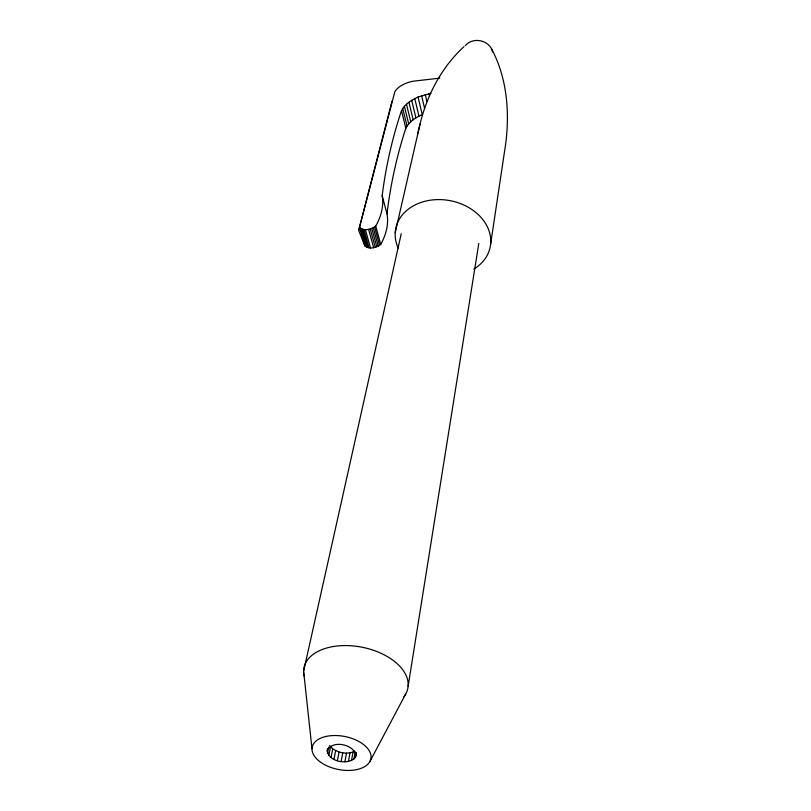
<?xml version="1.0" encoding="UTF-8"?>
<svg xmlns="http://www.w3.org/2000/svg" width="811" height="811" viewBox="0 0 811 811"><rect width="100%" height="100%" fill="white"/><g stroke="black" fill="none" stroke-linecap="round" stroke-linejoin="round"><path stroke-width="1.22" d="M490.564 244.557L505.648 144.094C509.845 111.898 507.037 77.694 491.476 48.701M408.115 686.319L478.804 243.472M327.472 748.604C325.829 761.458 348.061 766.03 355.431 757.413L356.323 752.496M355.431 757.413L356.485 752.882M351.477 760.566L353.059 751.969L354.65 751.057M353.87 759.197L355.218 751.827M348.416 761.428L350.017 752.841L353.059 751.969M344.888 761.732L346.5 753.155L350.017 752.841M341.137 761.468L342.769 752.882L346.5 753.155M337.406 760.627L339.069 752.05L332.703 748.969L329.57 745.441M333.96 759.289L335.632 750.722M331.02 757.545L332.703 748.969M328.779 755.487L330.482 746.921M327.411 753.277L328.627 747.154M312.012 748.847L303.608 671.244L401.232 233.781M395.221 232.656L420.007 124.164C427.052 95.039 441.691 66.989 463.993 46.663M417.837 133.521L420.007 124.164M430.884 93.285L418.091 97.026L422.247 114.594C415.607 117.666 408.602 121.883 405.601 128.878A3614.647 1271.03 15.1 0 0 387.009 213.881A110.813 62.224 -17.6 0 1 380.734 244.415C376.486 247.811 369.248 249.758 364.788 245.784L358.685 230.425L391.652 102.673A24.614 12.591 -13.8 0 1 392.301 100.919M326.985 751.057C331.618 739.642 353.687 743.951 356.039 755.335M358.685 230.425L394.744 92.018A19.768 10.026 -13.8 0 1 413.377 81.181L439.724 78.16M418.091 97.026C411.42 100.098 404.354 104.274 401.273 111.269A3742.664 1284.482 14.7 0 0 382.174 195.715A111.817 61.727 -17.5 0 1 375.726 226.066L380.734 244.415M369.765 761.762A29.916 16.798 11.1 0 0 335.004 735.516A29.916 16.798 11.1 0 0 319.879 761.671A29.916 16.798 11.1 0 0 369.765 761.762L405.601 694.165M364.788 245.784L359.638 227.496C364.149 231.449 371.418 229.462 375.726 226.066M339.069 752.05L342.769 752.882M361.371 228.793L366.511 247.091M360.388 228.215L365.538 246.503M365.396 229.635L370.505 247.953M363.916 229.523L369.035 247.831M362.558 229.239L367.687 247.548M368.589 229.351L373.668 247.679M371.762 228.418L376.821 246.767M370.201 228.966L375.27 247.304M374.56 226.958L379.589 245.297M373.232 227.749L378.271 246.088M382.174 195.715L387.009 213.881M402.732 108.471L407.041 126.06M401.486 110.641L405.814 128.25M404.405 106.322L408.693 123.911M406.483 104.234L410.741 121.812M411.704 100.351L415.911 117.909M408.926 102.237L413.164 119.805M414.776 98.607L418.952 116.166M421.608 95.637L424.629 108.522M425.268 94.461L426.9 101.497M429.029 93.518L429.566 95.86M303.608 671.244A52.928 31.447 11.1 0 1 366.866 648.313A52.928 31.447 11.1 0 1 403.787 696.842M304.115 676.039A52.928 31.447 11.1 0 1 303.628 672.42M398.16 247.994A48.113 37.853 10.6 0 1 421.274 202.365A48.113 37.853 10.6 0 1 482.788 219.538A48.113 37.853 10.6 0 1 473.776 269.11M465.291 45.649A15.176 13.169 10.1 0 1 480.984 40.895A15.176 13.169 10.1 0 1 492.652 52.056"/></g></svg>
